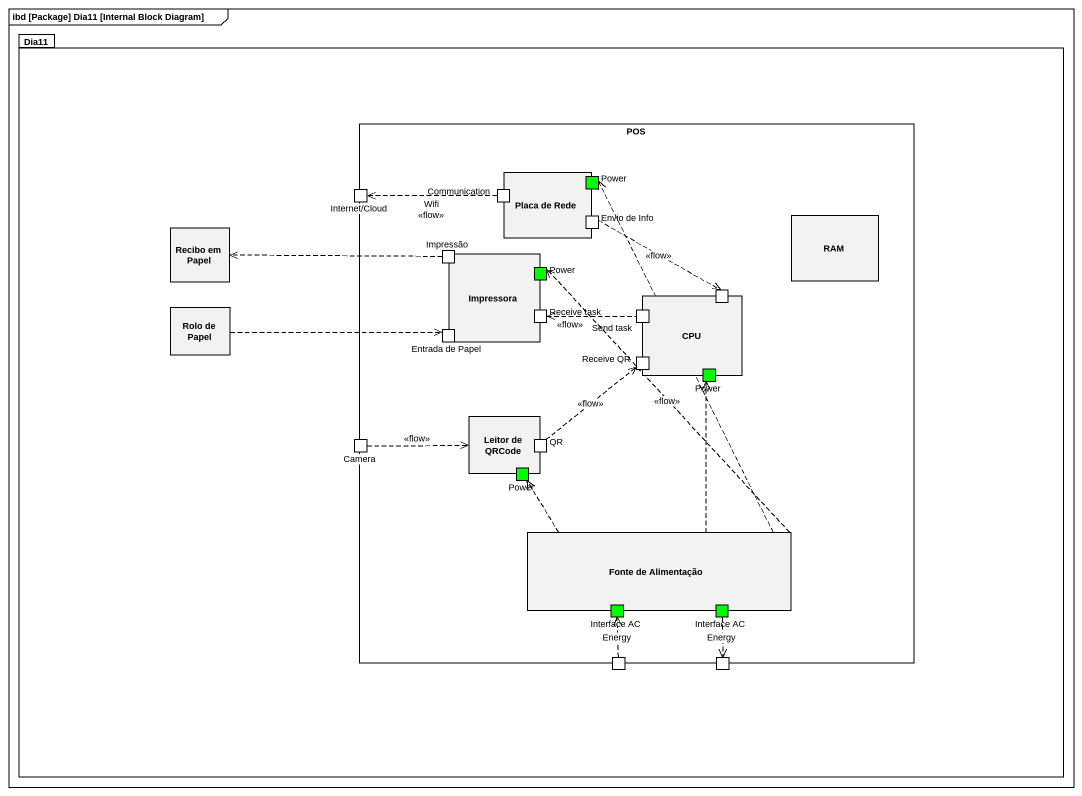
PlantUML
@startuml
mainframe ibd [Package] Dia11 [Internal Block Diagram]
package Dia11 {
  rectangle POS {
    rectangle "Placa de Rede" as Placa_de_Rede {
      port Power #00FF00
      port Communication
      port "Envio de Info" as Envio_de_Info
    }
    port "Internet/Cloud" as Internet_Cloud
    rectangle RAM
    rectangle Impressora {
      port Impressão
      port "Power" as Power_2 #00FF00
      port "Entrada de Papel" as Entrada_de_Papel
      port "Receive task" as Receive_task
    }
    rectangle CPU {
      port " " as port1
      port "Send task" as Send_task
      port "Receive QR" as Receive_QR
      port "Power" as Power_3 #00FF00
    }
    rectangle "Leitor de QRCode" as Leitor_de_QRCode {
      port QR
      port "Power" as Power_4 #00FF00
    }
    port Camera
    rectangle "Fonte de Alimentação" as Fonte_de_Alimentação {
      port "Interface AC" as Interface_AC #00FF00
      port "Interface AC" as Interface_AC_2 #00FF00
    }
    port " " as port2
    port " " as port3
  }
  rectangle "Recibo em Papel" as Recibo_em_Papel
  rectangle "Rolo de Papel" as Rolo_de_Papel
}
Communication .left.> Internet_Cloud : Wifi\n<<flow>>
Envio_de_Info .right.> port1 : <<flow>>
Impressão .left.> Recibo_em_Papel
Rolo_de_Papel .right.> Entrada_de_Papel
Receive_task <.right. Send_task : <<flow>>
Camera .right.> Leitor_de_QRCode : <<flow>>
QR .up.> Receive_QR : <<flow>>
Fonte_de_Alimentação .up.> Power
Fonte_de_Alimentação .up.> Power_2 : <<flow>>
Fonte_de_Alimentação .up.> Power_3
Fonte_de_Alimentação .up.> Power_4
Interface_AC_2 ..> port3 : Energy
port2 .up.> Interface_AC : Energy
@enduml
